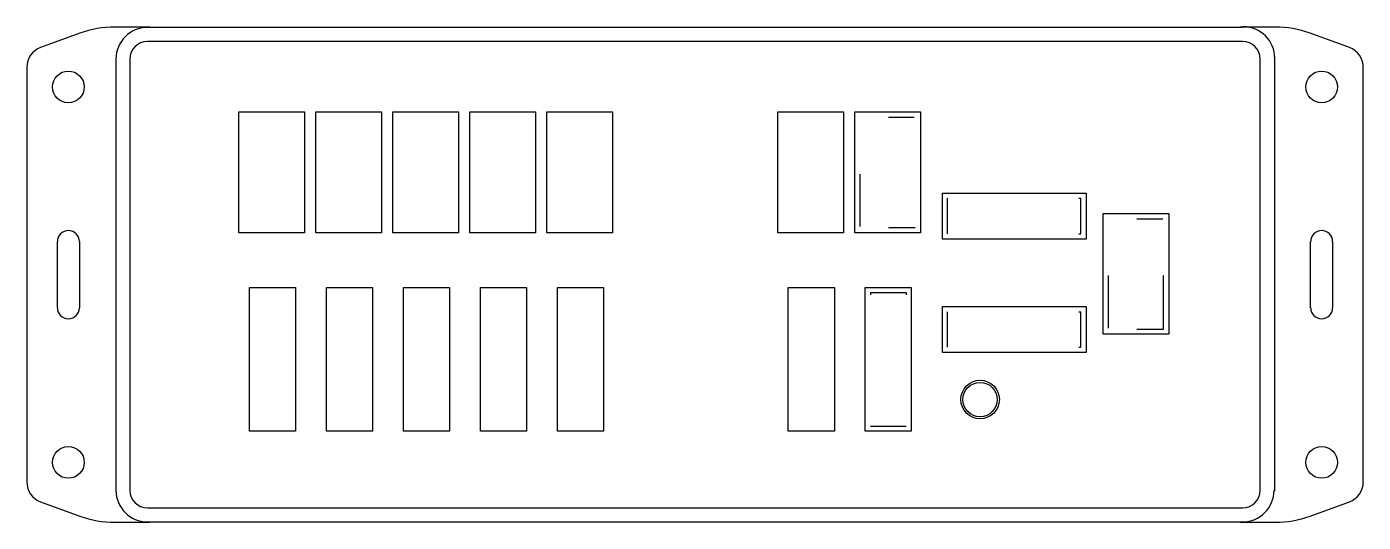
# Model space of a CAD drawing. Header units: millimetres. Extents: x -145 to 46, y -5 to 66.
import ezdxf

# ---------------------------------------------------------------- set-up
doc = ezdxf.new("R2010")
doc.units = ezdxf.units.MM
doc.layers.get('0').update_dxf_attribs({"linetype": 'CONTINUOUS'})

msp = doc.modelspace()

# ---------------------------------------------------------------- linework, layer by layer
for p, q in [((-127.01, 65.77), (-132.01, 65.77)), ((29.14, 65.72), (-127.36, 65.72)), ((33.79, 65.77), (28.79, 65.77)), ((-137.01, 64.89), (-142.64, 62.84)), ((29.14, 63.72), (-127.36, 63.72)), ((44.41, 62.84), (38.79, 64.89)), ((-131.86, 61.22), (-131.86, -0.38)), ((-129.86, 61.22), (-129.86, -0.38)), ((31.64, -0.38), (31.64, 61.22)), ((33.74, -0.48), (33.74, 61.32)), ((-144.61, 60.02), (-144.61, 0.82)), ((46.39, 0.82), (46.39, 60.02)), ((-21.46, 52.9), (-17.78, 52.9)), ((-25.53, 37.28), (-25.53, 44.78)), ((-13.01, 36.25), (-13.01, 41.33)), ((5.72, 41.33), (6.04, 41.33)), ((6.04, 36.25), (6.04, 41.33)), ((14.04, 38.4), (17.72, 38.4)), ((-21.46, 37.16), (-17.65, 37.16)), ((-140.24, 25.69), (-140.24, 35.14)), ((-137.09, 35.14), (-137.09, 25.69)), ((5.72, 36.25), (6.04, 36.25)), ((38.86, 25.69), (38.86, 35.14)), ((42.01, 35.14), (42.01, 25.69)), ((9.97, 22.78), (9.97, 30.28)), ((17.85, 22.66), (17.85, 30.28)), ((-24.03, 27.85), (-18.95, 27.85)), ((-24.03, 27.85), (-24.03, 27.54)), ((-18.95, 27.85), (-18.95, 27.54)), ((-13.01, 20.05), (-13.01, 25.13)), ((5.72, 25.13), (6.04, 25.13)), ((6.04, 20.05), (6.04, 25.13)), ((14.04, 22.66), (17.85, 22.66)), ((5.72, 20.05), (6.04, 20.05)), ((-24.03, 8.8), (-18.95, 8.8)), ((-142.64, -2), (-137.01, -4.05)), ((-127.36, -2.88), (29.14, -2.88)), ((38.79, -4.05), (44.41, -2)), ((-132.01, -4.93), (-127.01, -4.93)), ((-127.36, -4.88), (29.14, -4.88)), ((28.79, -4.93), (33.79, -4.93))]:
    msp.add_line(p, q)
for points in [[(-104.9, 36.41), (-114.28, 36.41), (-114.28, 53.65), (-104.9, 53.65)], [(-93.9, 36.41), (-103.28, 36.41), (-103.28, 53.65), (-93.9, 53.65)], [(-82.9, 36.41), (-92.28, 36.41), (-92.28, 53.65), (-82.9, 53.65)], [(-71.9, 36.41), (-81.28, 36.41), (-81.28, 53.65), (-71.9, 53.65)], [(-60.9, 36.41), (-70.28, 36.41), (-70.28, 53.65), (-60.9, 53.65)], [(-37.28, 36.41), (-37.28, 53.65), (-27.9, 53.65), (-27.9, 36.41)], [(-16.9, 36.41), (-26.28, 36.41), (-26.28, 53.65), (-16.9, 53.65)], [(6.79, 35.5), (-13.76, 35.5), (-13.76, 42.08), (6.79, 42.08)], [(18.6, 21.91), (9.22, 21.91), (9.22, 39.15), (18.6, 39.15)], [(-112.78, 8.05), (-112.78, 28.6), (-106.2, 28.6), (-106.2, 8.05)], [(-101.78, 8.05), (-101.78, 28.6), (-95.2, 28.6), (-95.2, 8.05)], [(-90.78, 8.05), (-90.78, 28.6), (-84.2, 28.6), (-84.2, 8.05)], [(-79.78, 8.05), (-79.78, 28.6), (-73.2, 28.6), (-73.2, 8.05)], [(-62.2, 8.05), (-68.78, 8.05), (-68.78, 28.6), (-62.2, 28.6)], [(-35.78, 8.05), (-35.78, 28.6), (-29.2, 28.6), (-29.2, 8.05)], [(-18.2, 8.05), (-24.78, 8.05), (-24.78, 28.6), (-18.2, 28.6)], [(6.79, 19.3), (-13.76, 19.3), (-13.76, 25.88), (6.79, 25.88)]]:
    msp.add_lwpolyline(points, close=True)
for centre, radius in [((-138.66, 57.22), 2.27), ((40.44, 57.22), 2.27), ((-8.37, 12.59), 2.75), ((-8.37, 12.59), 2.45), ((-138.66, 3.62), 2.27), ((40.44, 3.62), 2.27)]:
    msp.add_circle(centre, radius)
for centre, radius, start, end in [((-132.01, 51.15), 14.62, 90, 110), ((33.79, 51.15), 14.62, 70, 90), ((-141.61, 60.02), 3, 110, 180), ((43.39, 60.02), 3, 0, 70), ((-138.66, 35.14), 1.58, 0, 180), ((40.44, 35.14), 1.57, 0, 179.8923), ((-138.66, 25.69), 1.58, -180, 0), ((40.44, 25.69), 1.57, -180, 0), ((-141.61, 0.82), 3, 180, 250), ((43.39, 0.82), 3, -70, 0), ((-132.01, 9.69), 14.62, 250, 270), ((33.79, 9.69), 14.62, 270, 290)]:
    msp.add_arc(centre, radius, start, end)
for centre, major_axis, ratio in [((-127.36, 61.22), (-3.18, 3.18), 0.999998), ((29.24, 61.32), (3.18, 3.18), 0.999981), ((-127.36, 61.22), (-1.77, 1.77), 0.999981), ((29.14, 61.22), (1.77, 1.77), 0.999981), ((-127.36, -0.38), (-3.18, -3.18), 0.999998), ((-127.36, -0.38), (-1.77, -1.77), 0.999981), ((29.14, -0.38), (1.77, -1.77), 0.999981), ((29.14, -0.38), (3.18, -3.18), 0.999998)]:
    msp.add_ellipse(centre, major_axis=major_axis, ratio=ratio, start_param=5.497797, end_param=7.068574)

doc.saveas('drawing.dxf')
